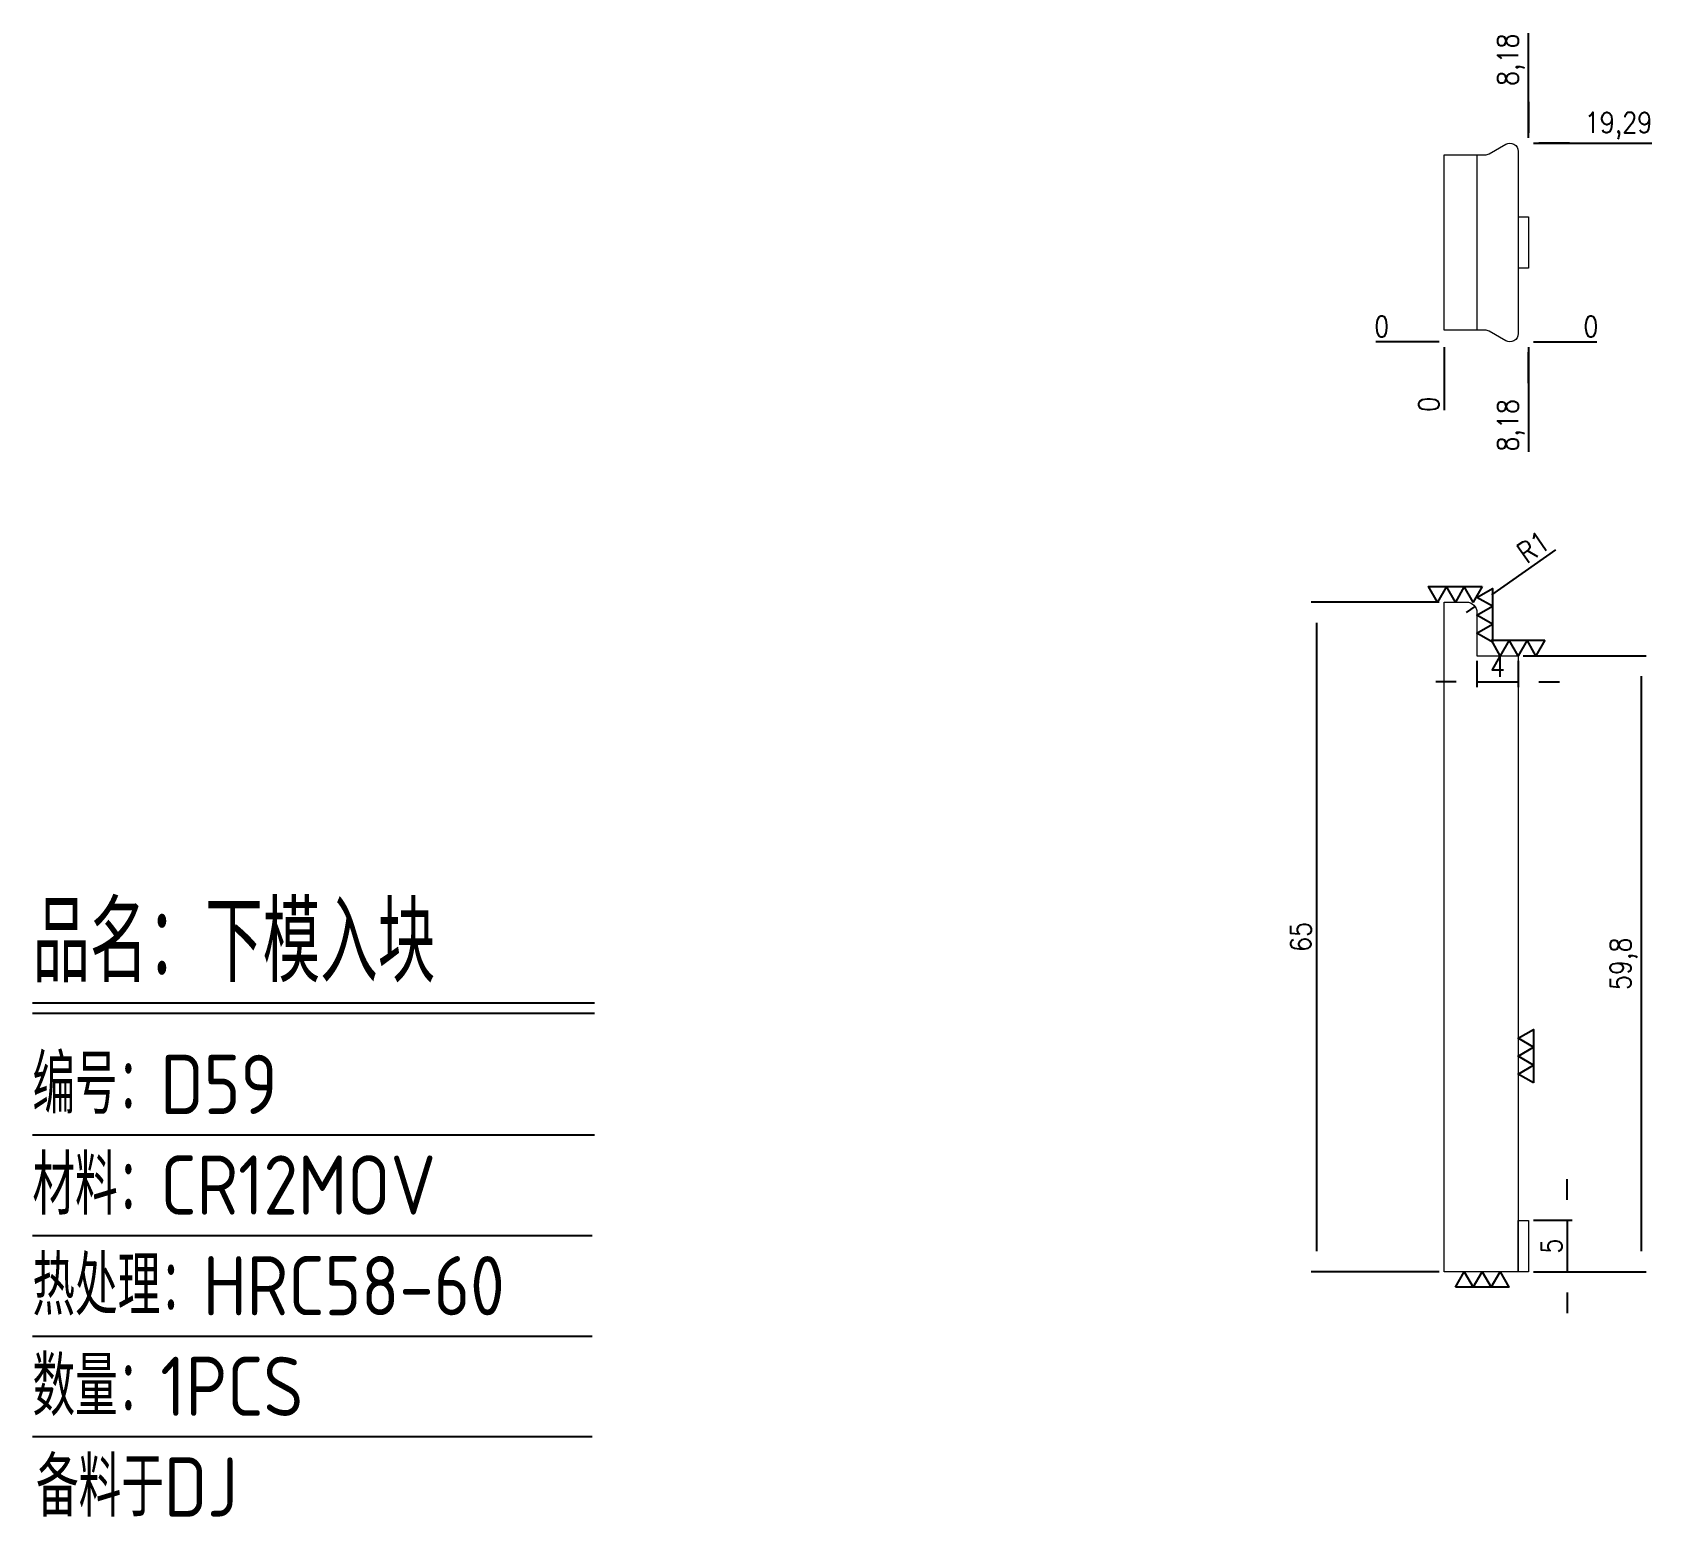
# Model space of a CAD drawing. Header units: millimetres. Extents: x 116205 to 116363, y -1104 to -960.
import ezdxf

# ---------------------------------------------------------------- set-up
doc = ezdxf.new("R2010")
doc.units = ezdxf.units.MM
for name, color, linetype in [('DIE_P', 2, 'Continuous'), ('DIM', 4, 'Continuous'), ('LB_P', 2, 'Continuous')]:
    doc.layers.add(name, color=color, linetype=linetype)
doc.styles.add('gbenor', font='gbenor.shx', dxfattribs={"bigfont": 'gbcbig.shx'})
doc.styles.get("Standard").update_dxf_attribs({"font": 'txt.shx', "width": 0.85, "bigfont": 'ctxt.shx'})
doc.dimstyles.new('T-2-WX', dxfattribs={"dimtxt": 2, "dimasz": 2, "dimexe": 0.5, "dimexo": 0.5, "dimgap": 0.5, "dimtad": 1, "dimtxsty": 'Standard', "dimblk": 'OPEN30', "dimcen": 0, "dimazin": 3, "dimtfac": 1, "dimtmove": 0, "dimatfit": 3, "dimldrblk": 'OPEN30', "dimlwd": -1, "dimlwe": -1})

# ---------------------------------------------------------------- blocks, each defined once
blk = doc.blocks.new('*D7579')
at = {"layer": 'Defpoints', "color": 0}
for p in [(116342.32, -1015.4), (116329.92, -1080.4), (116342.32, -1080.4)]:
    blk.add_point(p, dxfattribs=at)
at = {"layer": 'DIM', "color": 0, "linetype": 'Continuous'}
for p, q in [((116341.82, -1015.4), (116329.42, -1015.4)), ((116329.92, -1017.4), (116329.92, -1078.4)), ((116341.82, -1080.4), (116329.42, -1080.4))]:
    blk.add_line(p, q, dxfattribs=at)
at = {"layer": 'DIM', "color": 0, "insert": (116328.42, -1047.9), "char_height": 2, "attachment_point": 5, "rotation": 90}
blk.add_mtext('65', dxfattribs=at)
blk = doc.blocks.new('_Open30')
blk = doc.blocks.new('*D7580')
at = {"layer": 'Defpoints', "color": 0}
for p in [(116350.5, -1075.4), (116350.5, -1080.4), (116354.25, -1080.4)]:
    blk.add_point(p, dxfattribs=at)
at = {"layer": 'DIM', "color": 0, "linetype": 'Continuous'}
for p, q in [((116354.25, -1073.4), (116354.25, -1071.4)), ((116351, -1075.4), (116354.75, -1075.4)), ((116354.25, -1075.4), (116354.25, -1080.4)), ((116351, -1080.4), (116354.75, -1080.4)), ((116354.25, -1082.4), (116354.25, -1084.4))]:
    blk.add_line(p, q, dxfattribs=at)
at = {"layer": 'DIM', "color": 0, "insert": (116352.75, -1077.9), "char_height": 2, "attachment_point": 5, "rotation": 90}
blk.add_mtext('5', dxfattribs=at)
blk = doc.blocks.new('*D7581')
at = {"layer": 'Defpoints', "color": 0}
for p in [(116345.32, -1015.83), (116344.5, -1016.4)]:
    blk.add_point(p, dxfattribs=at)
at = {"layer": 'DIM', "color": 0, "linetype": 'Continuous'}
for p, q in [((116346.96, -1014.68), (116353.17, -1010.34)), ((116344.5, -1016.4), (116345.32, -1015.83))]:
    blk.add_line(p, q, dxfattribs=at)
at = {"layer": 'DIM', "color": 0, "insert": (116350.97, -1010.05), "char_height": 2, "attachment_point": 5, "rotation": 34.9495}
blk.add_mtext('R1', dxfattribs=at)
blk = doc.blocks.new('*D7582')
at = {"layer": 'Defpoints', "color": 0}
for p in [(116345.5, -1020.6), (116349.5, -1020.6), (116349.5, -1023.15)]:
    blk.add_point(p, dxfattribs=at)
at = {"layer": 'DIM', "color": 0, "linetype": 'Continuous'}
for p, q in [((116345.5, -1021.1), (116345.5, -1023.65)), ((116349.5, -1021.1), (116349.5, -1023.65)), ((116343.5, -1023.15), (116341.5, -1023.15)), ((116345.5, -1023.15), (116349.5, -1023.15)), ((116351.5, -1023.15), (116353.5, -1023.15))]:
    blk.add_line(p, q, dxfattribs=at)
at = {"layer": 'DIM', "color": 0, "insert": (116347.5, -1021.65), "char_height": 2, "attachment_point": 5}
blk.add_mtext('4', dxfattribs=at)
blk = doc.blocks.new('*D7583')
at = {"layer": 'Defpoints', "color": 0}
for p in [(116349.5, -1020.6), (116350.5, -1080.4), (116361.44, -1080.4)]:
    blk.add_point(p, dxfattribs=at)
at = {"layer": 'DIM', "color": 0, "linetype": 'Continuous'}
for p, q in [((116350, -1020.6), (116361.94, -1020.6)), ((116361.44, -1022.6), (116361.44, -1078.4)), ((116351, -1080.4), (116361.94, -1080.4))]:
    blk.add_line(p, q, dxfattribs=at)
at = {"layer": 'DIM', "color": 0, "insert": (116359.75, -1050.5), "char_height": 2, "attachment_point": 5, "rotation": 90}
blk.add_mtext('59,8', dxfattribs=at)
blk = doc.blocks.new('*D7584')
at = {"layer": 'Defpoints', "color": 0}
for p in [(116342.32, -990.15), (116350.5, -990.15), (116355.5, -990.15)]:
    blk.add_point(p, dxfattribs=at)
at = {"layer": 'DIM', "color": 0, "linetype": 'Continuous'}
blk.add_line((116351, -990.15), (116357.13, -990.15), dxfattribs=at)
at = {"layer": 'DIM', "color": 0, "insert": (116356.56, -988.65), "char_height": 2, "attachment_point": 5}
blk.add_mtext('0', dxfattribs=at)
blk = doc.blocks.new('*D7585')
at = {"layer": 'Defpoints', "color": 0}
for p in [(116350.5, -970.85), (116355.5, -970.85), (116342.32, -990.15)]:
    blk.add_point(p, dxfattribs=at)
at = {"layer": 'DIM', "color": 0, "linetype": 'Continuous'}
for p, q in [((116351, -970.85), (116354.5, -970.85)), ((116354.5, -970.85), (116351.5, -970.85)), ((116351.5, -970.85), (116362.47, -970.85))]:
    blk.add_line(p, q, dxfattribs=at)
at = {"layer": 'DIM', "color": 0, "insert": (116359.24, -969.16), "char_height": 2, "attachment_point": 5}
blk.add_mtext('19,29', dxfattribs=at)
blk = doc.blocks.new('*D7586')
at = {"layer": 'Defpoints', "color": 0}
for p in [(116337.32, -990.15), (116342.32, -990.15), (116342.32, -990.15)]:
    blk.add_point(p, dxfattribs=at)
at = {"layer": 'DIM', "color": 0, "linetype": 'Continuous'}
blk.add_line((116341.82, -990.15), (116335.69, -990.15), dxfattribs=at)
at = {"layer": 'DIM', "color": 0, "insert": (116336.26, -988.65), "char_height": 2, "attachment_point": 5}
blk.add_mtext('0', dxfattribs=at)
blk = doc.blocks.new('*D7587')
at = {"layer": 'Defpoints', "color": 0}
for p in [(116342.32, -990.15), (116350.5, -990.15), (116350.5, -995.15)]:
    blk.add_point(p, dxfattribs=at)
at = {"layer": 'DIM', "color": 0, "linetype": 'Continuous'}
for p, q in [((116350.5, -990.65), (116350.5, -994.15)), ((116350.5, -994.15), (116350.5, -991.15)), ((116350.5, -991.15), (116350.5, -1000.83))]:
    blk.add_line(p, q, dxfattribs=at)
at = {"layer": 'DIM', "color": 0, "insert": (116348.81, -998.24), "char_height": 2, "attachment_point": 5, "rotation": 90}
blk.add_mtext('8,18', dxfattribs=at)
blk = doc.blocks.new('*D7588')
at = {"layer": 'Defpoints', "color": 0}
for p in [(116342.32, -990.15), (116342.32, -990.15), (116342.32, -995.15)]:
    blk.add_point(p, dxfattribs=at)
at = {"layer": 'DIM', "color": 0, "linetype": 'Continuous'}
blk.add_line((116342.32, -990.65), (116342.32, -996.78), dxfattribs=at)
at = {"layer": 'DIM', "color": 0, "insert": (116340.82, -996.21), "char_height": 2, "attachment_point": 5, "rotation": 90}
blk.add_mtext('0', dxfattribs=at)
blk = doc.blocks.new('*D7589')
at = {"layer": 'Defpoints', "color": 0}
for p in [(116350.5, -965.85), (116350.5, -970.85), (116342.32, -990.15)]:
    blk.add_point(p, dxfattribs=at)
at = {"layer": 'DIM', "color": 0, "linetype": 'Continuous'}
for p, q in [((116350.5, -969.85), (116350.5, -960.17)), ((116350.5, -970.35), (116350.5, -966.85)), ((116350.5, -966.85), (116350.5, -969.85))]:
    blk.add_line(p, q, dxfattribs=at)
at = {"layer": 'DIM', "color": 0, "insert": (116348.81, -962.76), "char_height": 2, "attachment_point": 5, "rotation": 90}
blk.add_mtext('8,18', dxfattribs=at)

msp = doc.modelspace()

# ---------------------------------------------------------------- linework, layer by layer
at = {"layer": 'DIE_P', "color": 4, "linetype": 'Continuous'}
for points in [[(116346.008, -1013.902), (116345.142, -1015.402), (116344.276, -1013.902), (116343.41, -1015.402), (116342.544, -1013.902), (116341.678, -1015.402), (116340.812, -1013.902), (116346.008, -1013.902)], [(116346.997, -1019.273), (116345.497, -1018.407), (116346.997, -1017.541), (116345.497, -1016.675), (116346.997, -1015.809), (116345.497, -1014.943), (116346.997, -1014.077), (116346.997, -1019.273)], [(116352.095, -1019.102), (116351.229, -1020.602), (116350.363, -1019.102), (116349.497, -1020.602), (116348.631, -1019.102), (116347.765, -1020.602), (116346.899, -1019.102), (116352.095, -1019.102)], [(116350.997, -1062.067), (116349.497, -1061.201), (116350.997, -1060.335), (116349.497, -1059.469), (116350.997, -1058.603), (116349.497, -1057.737), (116350.997, -1056.871), (116350.997, -1062.067)], [(116343.41, -1081.902), (116344.276, -1080.402), (116345.142, -1081.902), (116346.008, -1080.402), (116346.874, -1081.902), (116347.74, -1080.402), (116348.606, -1081.902), (116343.41, -1081.902)]]:
    msp.add_lwpolyline(points, close=True, dxfattribs=at)
at = {"layer": 'DIM', "color": 4, "linetype": 'Continuous', "lineweight": 25}
for p, q in [((116205.314, -1054.306), (116259.875, -1054.306)), ((116205.314, -1055.311), (116259.875, -1055.311)), ((116205.314, -1067.09), (116259.875, -1067.09)), ((116205.314, -1076.859), (116259.638, -1076.859)), ((116205.314, -1086.627), (116259.638, -1086.627)), ((116205.314, -1096.395), (116259.638, -1096.395))]:
    msp.add_line(p, q, dxfattribs=at)
at = {"layer": 'LB_P', "linetype": 'Continuous', "lineweight": 15}
msp.add_line((116349.497, -977.999), (116349.497, -982.999), dxfattribs=at)
msp.add_lwpolyline([(116349.497, -982.999), (116349.497, -989.346, -0.5773503), (116348.297, -990.039), (116346.683, -989.107, 0.1316525), (116346.283, -988.999), (116342.322, -988.999), (116342.322, -971.999), (116346.283, -971.999, 0.1316525), (116346.683, -971.892), (116348.297, -970.96, -0.5773503), (116349.497, -971.653), (116349.497, -977.999), (116350.497, -977.999), (116350.497, -982.999)], format="xyb", close=True, dxfattribs=at)
msp.add_lwpolyline([(116345.497, -971.999), (116345.497, -988.999)], dxfattribs=at)
at = {"layer": 'LB_P', "lineweight": 15}
msp.add_lwpolyline([(116349.497, -1020.602), (116349.497, -1080.402), (116342.322, -1080.402), (116342.322, -1015.402), (116344.497, -1015.402, -0.4142136), (116345.497, -1016.402), (116345.497, -1020.602)], format="xyb", close=True, dxfattribs=at)
at = {"layer": 'LB_P', "color": 2, "lineweight": 15}
msp.add_lwpolyline([(116349.497, -1075.402), (116350.497, -1075.402), (116350.497, -1080.402), (116349.497, -1080.402)], close=True, dxfattribs=at)

# ---------------------------------------------------------------- texts
at = {"layer": 'DIM', "color": 3, "linetype": 'Continuous', "lineweight": 25, "style": 'gbenor'}
for s, height, p in [('品名：下模入块', 7.7571, (116205.314, -1052.294)), ('编号：D59', 5.746, (116205.314, -1065.079)), ('材料：CR12MOV', 5.746, (116205.314, -1074.848)), ('热处理：HRC58-60', 5.74601, (116205.314, -1084.616)), ('数量：1PCS', 5.746, (116205.314, -1094.384)), ('备料于DJ', 5.746, (116205.663, -1104.152))]:
    msp.add_text(s, height=height, dxfattribs=at).set_placement(p)

# ---------------------------------------------------------------- dimensions: what is measured, and where the dimension line sits
at = {"layer": 'DIM', "color": 4, "linetype": 'Continuous'}
for feature_location, offset, dtype, origin, picture, middle in [((116350.497365282, -970.852923971), (0, 5), 1, (116342.322365282, -990.145744314), '*D7589', (116348.806889092, -962.76244778)), ((116350.497, -970.853), (5, 0), 0, (116342.322, -990.146), '*D7585', (116359.235, -969.162)), ((116342.322365282, -990.145744314), (-5, 0), 0, (116342.322365282, -990.145744314), '*D7586', (116336.255698615, -988.645744314)), ((116350.497365282, -990.145744314), (5, 0), 0, (116342.322365282, -990.145744314), '*D7584', (116356.564031949, -988.645744314)), ((116342.322365282, -990.145744314), (0, -5), 1, (116342.322365282, -990.145744314), '*D7588', (116340.822365282, -996.212410981)), ((116350.497365282, -990.145744314), (0, -5), 1, (116342.322365282, -990.145744314), '*D7587', (116348.806889092, -998.236220504))]:
    dim = msp.add_ordinate_dim(feature_location=feature_location, offset=offset, dtype=dtype, origin=origin, dimstyle='T-2-WX', dxfattribs=at)
    dim.commit()
    dim.dimension.update_dxf_attribs({"geometry": picture, "text_midpoint": middle})
dim = msp.add_radius_dim(center=(116344.497, -1016.402), mpoint=(116345.317, -1015.829), dimstyle='T-2-WX', dxfattribs=at)
dim.commit()
dim.dimension.update_dxf_attribs({"geometry": '*D7581', "text_midpoint": (116351.83, -1011.277), "dimtype": 164})
for base, p1, p2, picture, middle in [((116329.923, -1080.402), (116342.322, -1015.402), (116342.322, -1080.402), '*D7579', (116328.423, -1047.902)), ((116361.444, -1080.402), (116349.497, -1020.602), (116350.497, -1080.402), '*D7583', (116359.753, -1050.502)), ((116354.247, -1080.402), (116350.497, -1075.402), (116350.497, -1080.402), '*D7580', (116352.747, -1077.902))]:
    dim = msp.add_linear_dim(base=base, p1=p1, p2=p2, angle=90, dimstyle='T-2-WX', dxfattribs=at)
    dim.commit()
    dim.dimension.update_dxf_attribs({"geometry": picture, "text_midpoint": middle})
dim = msp.add_linear_dim(base=(116349.497, -1023.152), p1=(116345.497, -1020.602), p2=(116349.497, -1020.602), dimstyle='T-2-WX', dxfattribs=at)
dim.commit()
dim.dimension.update_dxf_attribs({"geometry": '*D7582', "text_midpoint": (116347.497, -1021.652)})

doc.saveas('drawing.dxf')
